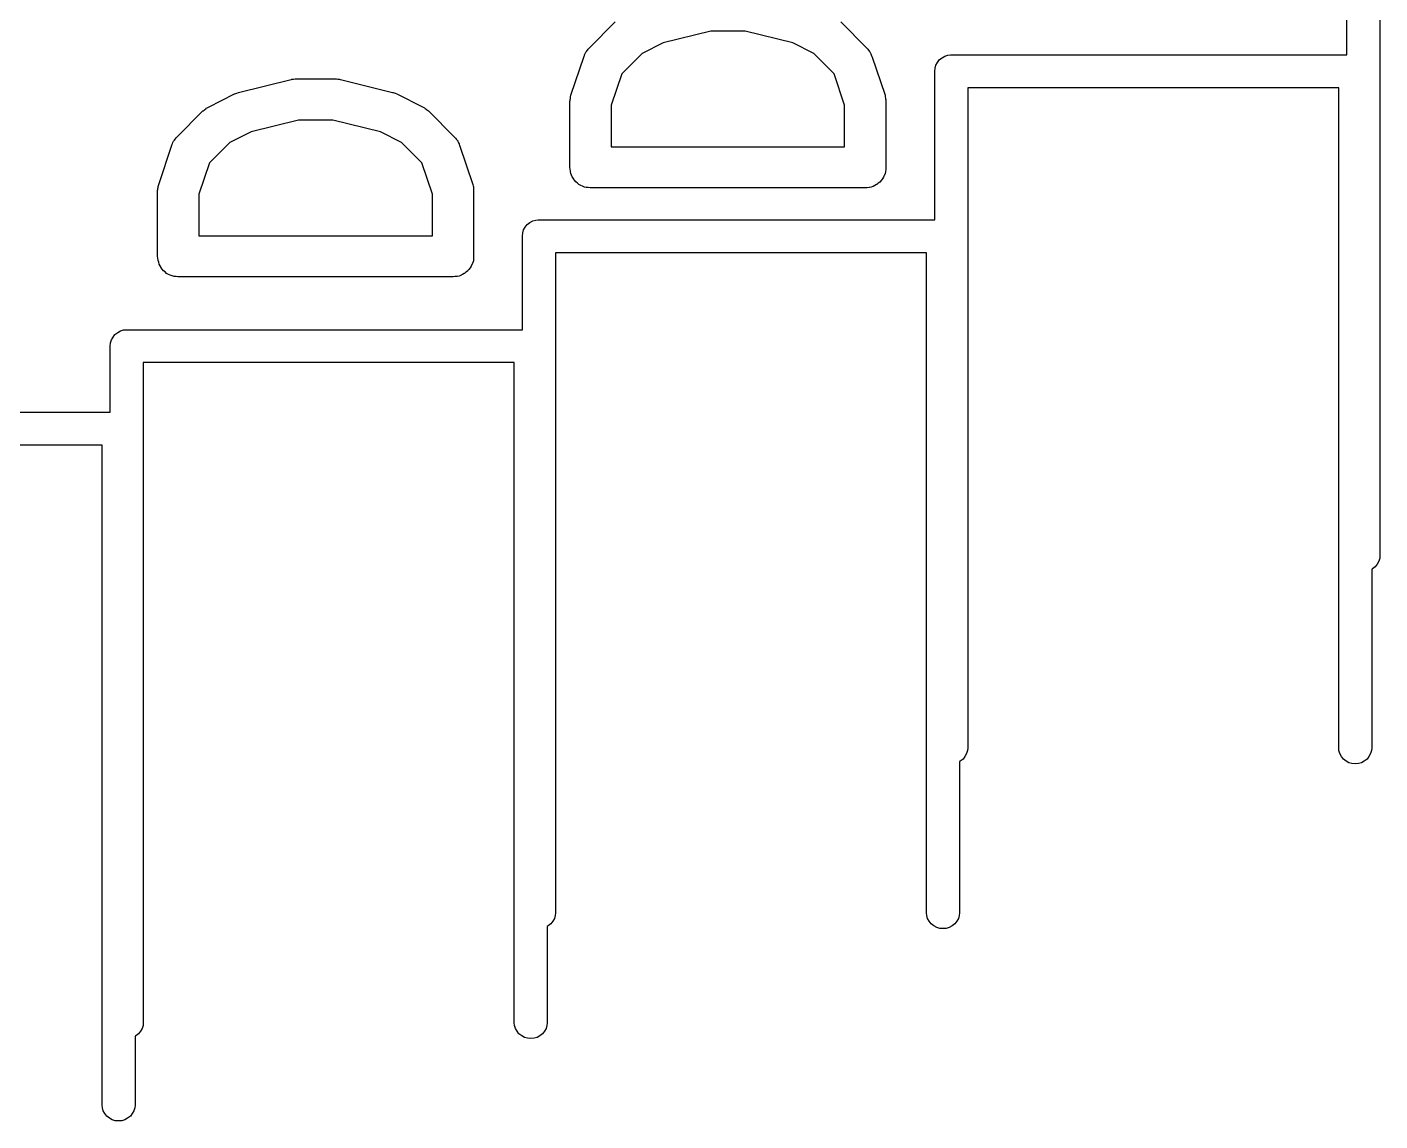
# Model space of a CAD drawing. Extents: x 116.8 to 159.2, y -137.5 to -92.6.
# Drawn here: x 142.902 to 147.825, y -137.085 to -133.103 of the extents above; entities that cross this region are included whole.
import ezdxf

# ---------------------------------------------------------------- set-up
doc = ezdxf.new("R2010")
doc.units = 0
doc.layers.add('BLACK', color=7, linetype='CONTINUOUS')

msp = doc.modelspace()

# ---------------------------------------------------------------- linework, layer by layer
at = {"layer": 'BLACK', "linetype": 'CONTINUOUS'}
for p, q in [((147.705, -133.205), (147.705, -132.568)), ((147.825, -132.625), (147.825, -135.028)), ((144.947, -133.18), (145.042, -133.085)), ((145.863, -133.085), (145.958, -133.18)), ((145.217, -133.161), (145.14, -133.2)), ((145.39, -133.118), (145.217, -133.161)), ((145.515, -133.118), (145.39, -133.118)), ((145.688, -133.161), (145.515, -133.118)), ((145.765, -133.2), (145.688, -133.161)), ((144.881, -133.352), (144.929, -133.21)), ((144.929, -133.209), (144.93, -133.207)), ((144.929, -133.21), (144.929, -133.209)), ((144.93, -133.207), (144.931, -133.205)), ((144.931, -133.205), (144.933, -133.2)), ((144.933, -133.2), (144.935, -133.195)), ((144.935, -133.195), (144.937, -133.194)), ((144.937, -133.194), (144.938, -133.192)), ((144.938, -133.192), (144.941, -133.188)), ((144.941, -133.188), (144.944, -133.184)), ((144.944, -133.184), (144.946, -133.182)), ((144.946, -133.182), (144.947, -133.18)), ((145.14, -133.2), (145.066, -133.274)), ((145.839, -133.274), (145.765, -133.2)), ((145.958, -133.18), (145.959, -133.181)), ((145.959, -133.181), (145.96, -133.183)), ((145.96, -133.183), (145.962, -133.184)), ((145.962, -133.184), (145.964, -133.188)), ((145.964, -133.188), (145.968, -133.192)), ((145.968, -133.192), (145.969, -133.194)), ((145.969, -133.194), (145.97, -133.196)), ((145.97, -133.196), (145.972, -133.201)), ((145.972, -133.201), (145.974, -133.205)), ((145.974, -133.205), (145.975, -133.208)), ((145.975, -133.208), (145.976, -133.21)), ((145.976, -133.21), (146.024, -133.352)), ((146.222, -133.222), (146.232, -133.215)), ((146.232, -133.215), (146.242, -133.209)), ((146.242, -133.209), (146.253, -133.206)), ((146.253, -133.206), (146.262, -133.205)), ((146.262, -133.205), (146.265, -133.205)), ((146.265, -133.205), (146.268, -133.205)), ((146.268, -133.205), (147.705, -133.205)), ((146.205, -133.265), (146.206, -133.253)), ((146.205, -133.268), (146.205, -133.265)), ((146.206, -133.253), (146.209, -133.242)), ((146.209, -133.242), (146.215, -133.232)), ((146.215, -133.232), (146.222, -133.222)), ((143.672, -133.342), (143.863, -133.294)), ((143.863, -133.294), (143.864, -133.294)), ((143.864, -133.294), (143.865, -133.293)), ((143.865, -133.293), (143.866, -133.293)), ((143.866, -133.293), (143.872, -133.293)), ((143.872, -133.293), (143.878, -133.292)), ((143.878, -133.292), (143.88, -133.292)), ((143.88, -133.292), (143.881, -133.292)), ((143.881, -133.292), (144.024, -133.292)), ((144.024, -133.292), (144.025, -133.292)), ((144.025, -133.292), (144.026, -133.292)), ((144.026, -133.292), (144.028, -133.292)), ((144.028, -133.292), (144.033, -133.293)), ((144.033, -133.293), (144.039, -133.293)), ((144.039, -133.293), (144.041, -133.294)), ((144.041, -133.294), (144.042, -133.294)), ((144.042, -133.294), (144.232, -133.342)), ((145.066, -133.274), (145.027, -133.388)), ((145.877, -133.388), (145.839, -133.274)), ((146.205, -133.805), (146.205, -133.268)), ((143.562, -133.395), (143.657, -133.347)), ((143.657, -133.347), (143.658, -133.347)), ((143.658, -133.346), (143.665, -133.344)), ((143.658, -133.347), (143.658, -133.346)), ((143.658, -133.347), (143.658, -133.347)), ((143.665, -133.344), (143.672, -133.342)), ((143.672, -133.342), (143.672, -133.342)), ((143.672, -133.342), (143.672, -133.342)), ((144.232, -133.342), (144.233, -133.342)), ((144.233, -133.342), (144.234, -133.342)), ((144.234, -133.342), (144.234, -133.342)), ((144.234, -133.342), (144.241, -133.344)), ((144.241, -133.344), (144.247, -133.347)), ((144.247, -133.347), (144.248, -133.347)), ((144.248, -133.347), (144.248, -133.347)), ((144.248, -133.347), (144.343, -133.395)), ((144.878, -133.367), (144.879, -133.364)), ((144.879, -133.361), (144.88, -133.357)), ((144.879, -133.364), (144.879, -133.361)), ((144.88, -133.357), (144.881, -133.352)), ((146.024, -133.352), (146.024, -133.353)), ((146.024, -133.353), (146.025, -133.358)), ((146.025, -133.358), (146.026, -133.362)), ((146.026, -133.362), (146.026, -133.365)), ((147.675, -133.325), (146.325, -133.325)), ((146.325, -133.325), (146.325, -135.728)), ((147.675, -135.728), (147.675, -133.325)), ((143.447, -133.504), (143.542, -133.409)), ((143.542, -133.409), (143.543, -133.408)), ((143.543, -133.408), (143.546, -133.406)), ((143.546, -133.406), (143.549, -133.403)), ((143.549, -133.403), (143.552, -133.401)), ((143.552, -133.401), (143.554, -133.399)), ((143.554, -133.399), (143.558, -133.397)), ((143.558, -133.397), (143.562, -133.395)), ((144.343, -133.395), (144.344, -133.395)), ((144.344, -133.395), (144.348, -133.398)), ((144.348, -133.398), (144.351, -133.4)), ((144.351, -133.4), (144.354, -133.402)), ((144.354, -133.402), (144.356, -133.403)), ((144.356, -133.403), (144.359, -133.406)), ((144.359, -133.406), (144.363, -133.409)), ((144.363, -133.409), (144.458, -133.504)), ((144.877, -133.375), (144.878, -133.371)), ((144.877, -133.376), (144.877, -133.375)), ((144.877, -133.614), (144.877, -133.376)), ((144.878, -133.371), (144.878, -133.367)), ((145.027, -133.388), (145.027, -133.539)), ((145.877, -133.539), (145.877, -133.388)), ((146.026, -133.365), (146.027, -133.368)), ((146.027, -133.368), (146.027, -133.372)), ((146.027, -133.372), (146.027, -133.376)), ((146.027, -133.376), (146.027, -133.614)), ((143.89, -133.442), (143.717, -133.485)), ((144.015, -133.442), (143.89, -133.442)), ((144.188, -133.485), (144.015, -133.442)), ((143.438, -133.515), (143.441, -133.511)), ((143.441, -133.511), (143.444, -133.507)), ((143.444, -133.507), (143.446, -133.506)), ((143.446, -133.506), (143.447, -133.504)), ((143.717, -133.485), (143.64, -133.524)), ((144.265, -133.524), (144.188, -133.485)), ((144.458, -133.504), (144.459, -133.505)), ((144.459, -133.505), (144.46, -133.507)), ((144.46, -133.507), (144.462, -133.508)), ((144.462, -133.508), (144.464, -133.512)), ((143.381, -133.676), (143.429, -133.533)), ((143.429, -133.532), (143.43, -133.53)), ((143.429, -133.533), (143.429, -133.532)), ((143.43, -133.53), (143.431, -133.528)), ((143.431, -133.528), (143.433, -133.524)), ((143.433, -133.524), (143.435, -133.519)), ((143.435, -133.519), (143.437, -133.517)), ((143.437, -133.517), (143.438, -133.515)), ((143.64, -133.524), (143.566, -133.598)), ((144.339, -133.598), (144.265, -133.524)), ((144.464, -133.512), (144.468, -133.516)), ((144.468, -133.516), (144.469, -133.518)), ((144.469, -133.518), (144.47, -133.52)), ((144.47, -133.52), (144.472, -133.525)), ((144.472, -133.525), (144.474, -133.529)), ((144.474, -133.529), (144.475, -133.531)), ((144.475, -133.531), (144.476, -133.533)), ((144.476, -133.533), (144.524, -133.676)), ((145.027, -133.539), (145.877, -133.539)), ((143.566, -133.598), (143.527, -133.712)), ((144.377, -133.712), (144.339, -133.598)), ((144.878, -133.621), (144.877, -133.614)), ((144.879, -133.628), (144.878, -133.621)), ((144.879, -133.629), (144.879, -133.628)), ((144.881, -133.636), (144.879, -133.629)), ((144.879, -133.629), (144.879, -133.629)), ((144.883, -133.642), (144.881, -133.636)), ((144.883, -133.643), (144.883, -133.642)), ((144.886, -133.649), (144.883, -133.643)), ((144.883, -133.643), (144.883, -133.643)), ((144.89, -133.655), (144.886, -133.649)), ((144.89, -133.656), (144.89, -133.655)), ((144.894, -133.661), (144.89, -133.656)), ((144.89, -133.656), (144.89, -133.656)), ((146.014, -133.657), (146.01, -133.662)), ((146.015, -133.656), (146.014, -133.656)), ((146.014, -133.656), (146.014, -133.657)), ((146.018, -133.65), (146.015, -133.656)), ((146.021, -133.644), (146.018, -133.65)), ((146.022, -133.643), (146.021, -133.644)), ((146.021, -133.644), (146.021, -133.644)), ((146.024, -133.637), (146.022, -133.643)), ((146.026, -133.63), (146.024, -133.637)), ((146.027, -133.622), (146.026, -133.629)), ((146.026, -133.629), (146.026, -133.63)), ((146.026, -133.63), (146.026, -133.63)), ((146.027, -133.614), (146.027, -133.615)), ((146.027, -133.615), (146.027, -133.615)), ((146.027, -133.615), (146.027, -133.615)), ((146.027, -133.615), (146.027, -133.615)), ((146.027, -133.615), (146.027, -133.622)), ((143.377, -133.699), (143.378, -133.695)), ((143.377, -133.7), (143.377, -133.699)), ((143.377, -133.938), (143.377, -133.7)), ((143.378, -133.691), (143.379, -133.688)), ((143.378, -133.695), (143.378, -133.691)), ((143.379, -133.684), (143.38, -133.68)), ((143.379, -133.688), (143.379, -133.684)), ((143.38, -133.68), (143.381, -133.676)), ((144.524, -133.676), (144.524, -133.677)), ((144.524, -133.677), (144.525, -133.681)), ((144.525, -133.681), (144.526, -133.685)), ((144.526, -133.685), (144.526, -133.689)), ((144.526, -133.689), (144.527, -133.692)), ((144.527, -133.692), (144.527, -133.696)), ((144.527, -133.696), (144.527, -133.7)), ((144.527, -133.7), (144.527, -133.938)), ((144.899, -133.667), (144.894, -133.661)), ((144.905, -133.672), (144.899, -133.667)), ((144.899, -133.667), (144.899, -133.667)), ((144.899, -133.667), (144.899, -133.667)), ((144.91, -133.676), (144.905, -133.672)), ((144.917, -133.68), (144.91, -133.676)), ((144.91, -133.676), (144.91, -133.676)), ((144.91, -133.676), (144.91, -133.676)), ((144.923, -133.683), (144.917, -133.68)), ((144.93, -133.686), (144.923, -133.683)), ((144.923, -133.683), (144.923, -133.683)), ((144.923, -133.683), (144.923, -133.683)), ((144.937, -133.688), (144.93, -133.686)), ((144.944, -133.688), (144.937, -133.688)), ((144.937, -133.688), (144.937, -133.688)), ((144.937, -133.688), (144.937, -133.688)), ((144.951, -133.689), (144.944, -133.688)), ((144.952, -133.689), (144.951, -133.689)), ((145.952, -133.689), (144.952, -133.689)), ((144.952, -133.689), (144.952, -133.689)), ((144.952, -133.689), (144.952, -133.689)), ((144.952, -133.689), (144.952, -133.689)), ((145.959, -133.689), (145.952, -133.689)), ((145.966, -133.688), (145.959, -133.689)), ((145.967, -133.688), (145.966, -133.688)), ((145.974, -133.686), (145.967, -133.688)), ((145.967, -133.688), (145.967, -133.688)), ((145.98, -133.684), (145.974, -133.686)), ((145.981, -133.684), (145.98, -133.684)), ((145.987, -133.68), (145.981, -133.684)), ((145.981, -133.684), (145.981, -133.684)), ((145.993, -133.677), (145.987, -133.68)), ((145.994, -133.677), (145.993, -133.677)), ((145.999, -133.672), (145.994, -133.677)), ((145.994, -133.677), (145.994, -133.677)), ((146.005, -133.668), (145.999, -133.672)), ((146.01, -133.662), (146.005, -133.668)), ((146.005, -133.668), (146.005, -133.668)), ((146.005, -133.668), (146.005, -133.668)), ((143.527, -133.712), (143.527, -133.863)), ((144.377, -133.863), (144.377, -133.712)), ((144.742, -133.809), (144.753, -133.806)), ((144.753, -133.806), (144.762, -133.805)), ((144.762, -133.805), (144.765, -133.805)), ((144.765, -133.805), (144.768, -133.805)), ((144.768, -133.805), (146.205, -133.805)), ((144.705, -133.865), (144.706, -133.853)), ((144.706, -133.853), (144.709, -133.842)), ((144.709, -133.842), (144.715, -133.832)), ((144.715, -133.832), (144.722, -133.822)), ((144.722, -133.822), (144.732, -133.815)), ((144.732, -133.815), (144.742, -133.809)), ((143.527, -133.863), (144.377, -133.863)), ((144.705, -133.868), (144.705, -133.865)), ((144.705, -134.205), (144.705, -133.868)), ((143.378, -133.945), (143.377, -133.938)), ((143.379, -133.952), (143.378, -133.945)), ((143.379, -133.953), (143.379, -133.952)), ((143.379, -133.952), (143.379, -133.952)), ((143.381, -133.959), (143.379, -133.953)), ((144.526, -133.954), (144.524, -133.96)), ((144.527, -133.946), (144.526, -133.953)), ((144.526, -133.953), (144.526, -133.953)), ((144.526, -133.953), (144.526, -133.954)), ((144.527, -133.938), (144.527, -133.939)), ((144.527, -133.939), (144.527, -133.939)), ((144.527, -133.939), (144.527, -133.939)), ((144.527, -133.939), (144.527, -133.939)), ((144.527, -133.939), (144.527, -133.946)), ((146.175, -133.925), (144.825, -133.925)), ((144.825, -133.925), (144.825, -136.328)), ((146.175, -136.328), (146.175, -133.925)), ((143.383, -133.966), (143.381, -133.959)), ((143.383, -133.967), (143.383, -133.966)), ((143.383, -133.966), (143.383, -133.966)), ((143.386, -133.973), (143.383, -133.967)), ((143.39, -133.979), (143.386, -133.973)), ((143.39, -133.98), (143.39, -133.979)), ((143.39, -133.979), (143.39, -133.979)), ((143.394, -133.985), (143.39, -133.98)), ((143.399, -133.991), (143.394, -133.985)), ((143.405, -133.995), (143.399, -133.991)), ((143.399, -133.991), (143.399, -133.991)), ((143.399, -133.991), (143.399, -133.991)), ((143.41, -134), (143.405, -133.995)), ((143.417, -134.004), (143.41, -134)), ((143.41, -134), (143.41, -134)), ((143.41, -134), (143.41, -134)), ((143.423, -134.007), (143.417, -134.004)), ((144.487, -134.004), (144.481, -134.007)), ((144.493, -134.001), (144.487, -134.004)), ((144.494, -134.001), (144.493, -134.001)), ((144.499, -133.996), (144.494, -134.001)), ((144.494, -134.001), (144.494, -134.001)), ((144.505, -133.992), (144.499, -133.996)), ((144.51, -133.986), (144.505, -133.991)), ((144.505, -133.991), (144.505, -133.991)), ((144.505, -133.991), (144.505, -133.992)), ((144.514, -133.98), (144.51, -133.986)), ((144.515, -133.98), (144.514, -133.98)), ((144.514, -133.98), (144.514, -133.98)), ((144.518, -133.974), (144.515, -133.98)), ((144.521, -133.968), (144.518, -133.974)), ((144.522, -133.967), (144.521, -133.967)), ((144.521, -133.967), (144.521, -133.968)), ((144.524, -133.96), (144.522, -133.967)), ((143.43, -134.009), (143.423, -134.007)), ((143.423, -134.007), (143.423, -134.007)), ((143.423, -134.007), (143.423, -134.007)), ((143.437, -134.011), (143.43, -134.009)), ((143.437, -134.012), (143.437, -134.011)), ((143.437, -134.011), (143.437, -134.011)), ((143.444, -134.012), (143.437, -134.012)), ((143.451, -134.013), (143.444, -134.012)), ((143.452, -134.013), (143.451, -134.013)), ((144.452, -134.013), (143.452, -134.013)), ((143.452, -134.013), (143.452, -134.013)), ((143.452, -134.013), (143.452, -134.013)), ((143.452, -134.013), (143.452, -134.013)), ((144.459, -134.012), (144.452, -134.013)), ((144.466, -134.012), (144.459, -134.012)), ((144.467, -134.012), (144.466, -134.012)), ((144.474, -134.01), (144.467, -134.012)), ((144.467, -134.012), (144.467, -134.012)), ((144.48, -134.008), (144.474, -134.01)), ((144.481, -134.008), (144.48, -134.008)), ((144.481, -134.007), (144.481, -134.008)), ((143.206, -134.253), (143.209, -134.242)), ((143.209, -134.242), (143.215, -134.232)), ((143.215, -134.232), (143.222, -134.222)), ((143.222, -134.222), (143.232, -134.215)), ((143.232, -134.215), (143.242, -134.209)), ((143.242, -134.209), (143.253, -134.206)), ((143.253, -134.206), (143.262, -134.205)), ((143.262, -134.205), (143.265, -134.205)), ((143.265, -134.205), (143.268, -134.205)), ((143.268, -134.205), (144.705, -134.205)), ((143.205, -134.265), (143.206, -134.253)), ((143.205, -134.268), (143.205, -134.265)), ((143.205, -134.505), (143.205, -134.268)), ((144.675, -134.325), (143.325, -134.325)), ((143.325, -134.325), (143.325, -136.728)), ((144.675, -136.728), (144.675, -134.325)), ((141.768, -134.505), (143.205, -134.505)), ((143.175, -134.625), (141.825, -134.625)), ((143.175, -137.028), (143.175, -134.625)), ((147.824, -135.037), (147.821, -135.048)), ((147.825, -135.028), (147.824, -135.037)), ((147.798, -135.075), (147.795, -135.077)), ((147.795, -135.077), (147.795, -135.728)), ((147.808, -135.068), (147.798, -135.075)), ((147.815, -135.058), (147.808, -135.068)), ((147.821, -135.048), (147.815, -135.058)), ((146.298, -135.775), (146.295, -135.777)), ((146.308, -135.768), (146.298, -135.775)), ((146.315, -135.758), (146.308, -135.768)), ((146.321, -135.748), (146.315, -135.758)), ((146.324, -135.737), (146.321, -135.748)), ((146.325, -135.728), (146.324, -135.737)), ((147.676, -135.737), (147.675, -135.728)), ((147.679, -135.748), (147.676, -135.737)), ((147.685, -135.758), (147.679, -135.748)), ((147.692, -135.768), (147.685, -135.758)), ((147.702, -135.775), (147.692, -135.768)), ((147.712, -135.781), (147.702, -135.775)), ((147.768, -135.775), (147.758, -135.781)), ((147.778, -135.768), (147.768, -135.775)), ((147.785, -135.758), (147.778, -135.768)), ((147.791, -135.748), (147.785, -135.758)), ((147.794, -135.737), (147.791, -135.748)), ((147.795, -135.728), (147.794, -135.737)), ((146.295, -135.777), (146.295, -136.328)), ((147.723, -135.784), (147.712, -135.781)), ((147.735, -135.785), (147.723, -135.784)), ((147.747, -135.784), (147.735, -135.785)), ((147.758, -135.781), (147.747, -135.784)), ((144.815, -136.358), (144.808, -136.368)), ((144.821, -136.348), (144.815, -136.358)), ((144.824, -136.337), (144.821, -136.348)), ((144.825, -136.328), (144.824, -136.337)), ((146.176, -136.337), (146.175, -136.328)), ((146.179, -136.348), (146.176, -136.337)), ((146.185, -136.358), (146.179, -136.348)), ((146.192, -136.368), (146.185, -136.358)), ((146.285, -136.358), (146.278, -136.368)), ((146.291, -136.348), (146.285, -136.358)), ((146.294, -136.337), (146.291, -136.348)), ((146.295, -136.328), (146.294, -136.337)), ((144.798, -136.375), (144.795, -136.377)), ((144.795, -136.377), (144.795, -136.728)), ((144.808, -136.368), (144.798, -136.375)), ((146.202, -136.375), (146.192, -136.368)), ((146.212, -136.381), (146.202, -136.375)), ((146.223, -136.384), (146.212, -136.381)), ((146.235, -136.385), (146.223, -136.384)), ((146.247, -136.384), (146.235, -136.385)), ((146.258, -136.381), (146.247, -136.384)), ((146.268, -136.375), (146.258, -136.381)), ((146.278, -136.368), (146.268, -136.375)), ((143.315, -136.758), (143.308, -136.768)), ((143.321, -136.748), (143.315, -136.758)), ((143.324, -136.737), (143.321, -136.748)), ((143.325, -136.728), (143.324, -136.737)), ((144.676, -136.737), (144.675, -136.728)), ((144.679, -136.748), (144.676, -136.737)), ((144.685, -136.758), (144.679, -136.748)), ((144.692, -136.768), (144.685, -136.758)), ((144.785, -136.758), (144.778, -136.768)), ((144.791, -136.748), (144.785, -136.758)), ((144.794, -136.737), (144.791, -136.748)), ((144.795, -136.728), (144.794, -136.737)), ((143.298, -136.775), (143.295, -136.777)), ((143.295, -136.777), (143.295, -137.028)), ((143.308, -136.768), (143.298, -136.775)), ((144.702, -136.775), (144.692, -136.768)), ((144.712, -136.781), (144.702, -136.775)), ((144.723, -136.784), (144.712, -136.781)), ((144.735, -136.785), (144.723, -136.784)), ((144.747, -136.784), (144.735, -136.785)), ((144.758, -136.781), (144.747, -136.784)), ((144.768, -136.775), (144.758, -136.781)), ((144.778, -136.768), (144.768, -136.775)), ((143.176, -137.037), (143.175, -137.028)), ((143.179, -137.048), (143.176, -137.037)), ((143.185, -137.058), (143.179, -137.048)), ((143.291, -137.048), (143.285, -137.058)), ((143.294, -137.037), (143.291, -137.048)), ((143.295, -137.028), (143.294, -137.037)), ((143.192, -137.068), (143.185, -137.058)), ((143.202, -137.075), (143.192, -137.068)), ((143.212, -137.081), (143.202, -137.075)), ((143.223, -137.084), (143.212, -137.081)), ((143.235, -137.085), (143.223, -137.084)), ((143.247, -137.084), (143.235, -137.085)), ((143.258, -137.081), (143.247, -137.084)), ((143.268, -137.075), (143.258, -137.081)), ((143.278, -137.068), (143.268, -137.075)), ((143.285, -137.058), (143.278, -137.068))]:
    msp.add_line(p, q, dxfattribs=at)

doc.saveas('drawing.dxf')
